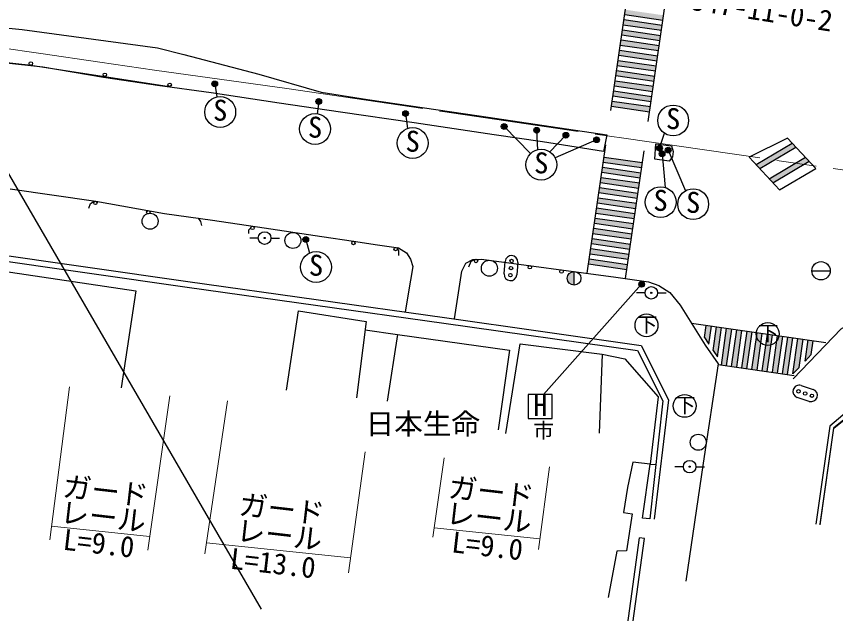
# Model space of a CAD drawing. Units: millimetres at full size, sheet at 1:1000; details may follow other scales. Extents: x 40000 to 680000, y 20000 to 380000.
# Drawn here: x 377833 to 449467, y 238740 to 290977 of the extents above; entities that cross this region are included whole.
import ezdxf
from ezdxf.enums import TextEntityAlignment as Align

# ---------------------------------------------------------------- set-up
doc = ezdxf.new("R2010")
doc.units = ezdxf.units.MM
doc.header["$LTSCALE"] = 1000
doc.linetypes.add('CHAIN', pattern=[18.5, 12, -1.5, 3.5, -1.5])
for name, color, linetype, lineweight in [('M-BGD', 7, 'Continuous', 25), ('M-BGD-EXST', 7, 'Continuous', 25), ('M-BMK', 2, 'CHAIN', 13), ('M-STR-HTXT', 7, 'Continuous', 13), ('M-STR-STRC', 7, 'Continuous', 25), ('M-STR-STRD', 8, 'Continuous', 25)]:
    doc.layers.add(name, color=color, linetype=linetype, lineweight=lineweight)
doc.layers.add('M-BMK-HTXT', color=7, linetype='Continuous')
doc.styles.add('ＭＳ ゴシック', font='')
doc.styles.get('ＭＳ ゴシック').set_extended_font_data('MS Gothic')

# ---------------------------------------------------------------- blocks, each defined once
blk = doc.blocks.new('F136')
at = {"layer": 'M-BGD'}
blk.add_hatch(color=256, dxfattribs=at).paths.add_polyline_path([(-50, 0, 1), (50, 0, 1)])
for p, q in [((-550, 0), (-1300, 0)), ((550, 0), (1300, 0))]:
    blk.add_line(p, q, dxfattribs=at)
for radius in [550, 50]:
    blk.add_circle((0, 0), radius, dxfattribs=at)

msp = doc.modelspace()

# ---------------------------------------------------------------- hatches: boundary and pattern name
at = {"layer": 'M-BGD'}
for points in [[(399487, 271588, 1), (399587, 271588, 1)], [(426602, 268666, 0.41421), (426002, 268066, 0.41421), (426602, 267466)], [(436658, 251591, 1), (436758, 251591, 1)]]:
    msp.add_hatch(color=256, dxfattribs=at).paths.add_polyline_path(points)
at = {"layer": 'M-BGD-EXST'}
for points in [[(395430, 285068, 1), (394930, 285068, 1)], [(404522, 283533, 1), (404022, 283533, 1)], [(412110, 282480, 1), (411610, 282480, 1)], [(420734, 281346, 1), (420234, 281346, 1)], [(423576, 281016, 1), (423076, 281016, 1)], [(426134, 280577, 1), (425634, 280577, 1)], [(428819, 280184, 1), (428319, 280184, 1)], [(434323, 279447, 1), (433823, 279447, 0.41421), (434073, 279197, 0.41421)], [(435074, 279278, 0.41421), (434824, 279528, 0.41421), (434574, 279278, 0.41421), (434824, 279028, 0.41421)], [(434541, 278953, 0.41421), (434291, 279203, 0.41421), (434041, 278953, 0.41421), (434291, 278703, 0.41421)], [(403388, 271469, 1), (402888, 271469, 1)], [(432758, 267542, 0.41421), (432508, 267792, 0.41421), (432258, 267542, 0.41421), (432508, 267292, 0.41421)]]:
    msp.add_hatch(color=256, dxfattribs=at).paths.add_polyline_path(points)
at = {"layer": 'M-STR-STRC'}
for points in [[(434433, 291071), (431090, 291556), (431025, 291111), (434369, 290626)], [(434304, 290181), (430961, 290665), (430896, 290220), (434239, 289735)], [(434175, 289290), (430832, 289774), (430767, 289329), (434110, 288844)], [(434046, 288399), (430702, 288884), (430638, 288438), (433981, 287954)], [(433917, 287508), (430573, 287993), (430509, 287548), (433852, 287063)], [(433788, 286618), (430444, 287102), (430380, 286657), (433723, 286172)], [(433658, 285727), (430315, 286212), (430251, 285766), (433594, 285282)], [(433529, 284836), (430186, 285321), (430121, 284876), (433465, 284391)], [(433400, 283946), (430057, 284430), (429992, 283985), (433336, 283500)], [(433271, 283055), (429928, 283540), (429863, 283094), (433206, 282610)], [(445988, 279548), (445673, 279884), (442527, 278010), (442838, 277672)], [(432562, 278164), (429219, 278648), (429154, 278203), (432497, 277718)], [(447144, 278315), (446829, 278651), (443669, 276770), (443981, 276432)], [(432433, 277273), (429090, 277758), (429025, 277312), (432368, 276828)], [(432304, 276382), (428960, 276867), (428896, 276422), (432239, 275937)], [(432175, 275492), (428831, 275976), (428767, 275531), (432110, 275046)], [(432045, 274601), (428702, 275086), (428638, 274640), (431981, 274156)], [(431916, 273710), (428573, 274195), (428508, 273750), (431852, 273265)], [(431787, 272820), (428444, 273304), (428379, 272859), (431723, 272374)], [(431658, 271929), (428315, 272414), (428250, 271968), (431594, 271484)], [(431529, 271038), (428186, 271523), (428121, 271078), (431464, 270593)], [(431400, 270148), (428057, 270632), (427992, 270187), (431335, 269702)], [(431271, 269257), (427927, 269742), (427863, 269296), (431206, 268812)], [(438604, 263885), (438158, 263949), (438006, 262883), (438314, 262387), (438377, 262297)], [(439495, 263757), (439049, 263821), (438753, 261754), (439130, 261210)], [(440386, 263630), (439940, 263694), (439480, 260482), (439926, 260419)], [(441277, 263502), (440831, 263566), (440371, 260355), (440817, 260291)], [(442167, 263375), (441722, 263438), (441262, 260227), (441708, 260164)], [(443058, 263247), (442613, 263311), (442153, 260100), (442599, 260036)], [(443949, 263120), (443504, 263183), (443044, 259972), (443490, 259908)], [(444840, 262992), (444395, 263056), (443935, 259845), (444380, 259781)], [(445731, 262864), (445286, 262928), (444826, 259717), (445271, 259653)], [(446622, 262737), (446177, 262801), (445734, 259712), (446269, 260272)], [(447513, 262609), (447067, 262673), (446804, 260831), (447339, 261391)]]:
    msp.add_hatch(color=256, dxfattribs=at).paths.add_polyline_path(points)

# ---------------------------------------------------------------- linework, layer by layer
at = {"layer": 'M-BGD'}
for p, q in [((372892, 287371), (379111, 286703)), ((379108, 286704), (385531, 285724)), ((385536, 285723), (391206, 284849)), ((384182, 274200), (384302, 274610)), ((384302, 274610), (384638, 274827)), ((393961, 273034), (393756, 273319)), ((394041, 272674), (393961, 273034)), ((398156, 272298), (398450, 272633)), ((398171, 271991), (398156, 272298)), ((398987, 271588), (398237, 271588)), ((400087, 271588), (400837, 271588)), ((411268, 270459), (411127, 270759)), ((411288, 270059), (411268, 270459)), ((417407, 269082), (417595, 269557)), ((417595, 269557), (417819, 269725)), ((426602, 267466), (426602, 268666)), ((447394, 268726), (448994, 268726)), ((436158, 251591), (435408, 251591)), ((437258, 251591), (438008, 251591)), ((431035, 236041), (432311, 245362)), ((431480, 235980), (432756, 245301)), ((432756, 245301), (432311, 245362))]:
    msp.add_line(p, q, dxfattribs=at)
for points in [[(377280, 275903), (384768, 274808), (390784, 273747), (394992, 273141), (399512, 272477), (404539, 271714), (407322, 271305), (409413, 271008), (411235, 270743), (411954, 270307), (412308, 269744), (412508, 269108), (412290, 267891), (411821, 265130)], [(293948, 239170), (304036, 246611), (312126, 252396), (321715, 258036), (338627, 267910), (367940, 271351), (375107, 270326), (392831, 267798), (415272, 264645), (432471, 262201), (434865, 257429), (433596, 246996)], [(294239, 238763), (304330, 246207), (312398, 251976), (321968, 257604), (338789, 267426), (367934, 270847), (375036, 269831), (392761, 267303), (415202, 264150), (432141, 261743), (434352, 257337), (433215, 247021)], [(416129, 264523), (416769, 268696), (417129, 269405), (417734, 269722), (418512, 269751), (430252, 268175), (433120, 267772), (434018, 267441), (434958, 266841), (435865, 265724), (438049, 262213), (439183, 260576), (437887, 251910), (436378, 241588)], [(371969, 260516), (373192, 269214), (388290, 266970), (386999, 258476)], [(401440, 258291), (402502, 265210), (408417, 264291), (407585, 257602)], [(445749, 259268), (449944, 263659), (450921, 264215), (452305, 264456), (453839, 264155), (454923, 263795), (465133, 262426), (466059, 260821), (465543, 257145)], [(408327, 263562), (411169, 263163), (410264, 257313)], [(411169, 263163), (420940, 261784), (419967, 254809)], [(420630, 254499), (421895, 262332), (429060, 261420), (428781, 254536)], [(429060, 261420), (431044, 261019), (433956, 257692), (433239, 251824), (431726, 251975), (431262, 249761), (430911, 247598), (431681, 247461), (431187, 244230), (430346, 244215), (429565, 240159)], [(570360, 242131), (560305, 243571), (548164, 245348), (532993, 247603), (520649, 249407), (506479, 251390), (497337, 252653), (492776, 253078), (487565, 253724), (476040, 255509), (453548, 259014), (448964, 255130), (447747, 246577)], [(570287, 241636), (560233, 243076), (548091, 244853), (532920, 247108), (520578, 248912), (506410, 250895), (497279, 252156), (492722, 252581), (487496, 253229), (475964, 255015), (453688, 258486), (449286, 254968), (448094, 246492)], [(448128, 246555), (449312, 254965), (453686, 258457), (476021, 254962), (474168, 244213)], [(433215, 247021), (432585, 247084), (433239, 251824), (433739, 251780)]]:
    msp.add_lwpolyline(points, dxfattribs=at)
for centre, radius in [((379096, 286853), 150), ((385567, 285869), 150), ((391240, 284995), 150), ((384744, 274660), 150), ((389526, 273060), 700), ((389367, 273845), 150), ((398477, 272477), 150), ((399537, 271588), 550), ((399537, 271588), 50), ((402011, 271378), 700), ((407301, 271156), 150), ((410997, 270626), 150), ((418031, 269583), 150), ((419191, 268944), 700), ((448194, 268726), 800), ((422730, 269034), 150), ((425497, 268662), 150), ((426602, 268066), 600), ((437454, 253725), 700), ((436708, 251591), 550), ((436708, 251591), 50)]:
    msp.add_circle(centre, radius, dxfattribs=at)
at = {"layer": 'M-BGD-EXST'}
for p, q in [((395180, 285068), (395365, 283931)), ((404272, 283533), (404141, 282466)), ((411860, 282480), (412018, 281166)), ((420484, 281346), (422787, 278973)), ((423326, 281016), (423388, 279312)), ((425884, 280577), (424475, 279130)), ((428569, 280184), (424940, 278599)), ((434073, 279447), (434491, 280765)), ((434291, 278953), (434574, 276013)), ((434824, 279278), (436349, 275731)), ((403138, 271469), (403471, 270279)), ((432508, 267542), (423924, 257895)), ((424669, 257895), (422569, 257895)), ((422569, 257895), (422569, 255795)), ((424669, 255795), (424669, 257895)), ((422569, 255795), (424669, 255795))]:
    msp.add_line(p, q, dxfattribs=at)
for centre, radius in [((395180, 285068), 250), ((395656, 282612), 1350), ((404272, 283533), 250), ((435261, 281874), 1350), ((403953, 281129), 1350), ((411860, 282480), 250), ((420484, 281346), 250), ((412484, 279899), 1350), ((423326, 281016), 250), ((425884, 280577), 250), ((428569, 280184), 250), ((434073, 279447), 250), ((434824, 279278), 250), ((423728, 278005), 1350), ((434291, 278953), 250), ((434161, 274728), 1350), ((437009, 274553), 1350), ((403138, 271469), 250), ((404036, 269052), 1350), ((432508, 267542), 250), ((432929, 263956), 1000), ((443534, 263205), 1000), ((436267, 256909), 1000)]:
    msp.add_circle(centre, radius, dxfattribs=at)
at = {"layer": 'M-BMK'}
msp.add_lwpolyline([(376295, 288242), (379960, 287718), (385124, 286971), (389904, 286283), (401492, 284682), (415086, 282647), (430954, 280321), (456687, 276591)], dxfattribs=at)
at = {"layer": 'M-STR-HTXT'}
for p, q in [((382483, 258562), (380757, 245208)), ((391257, 257779), (389313, 244285)), ((396302, 257359), (394318, 243976)), ((408343, 252898), (406873, 242302)), ((415232, 252380), (414245, 245414)), ((424440, 251582), (423489, 244357)), ((380909, 246385), (389485, 245483)), ((414365, 246255), (423609, 245271)), ((394458, 244921), (407057, 243627))]:
    msp.add_line(p, q, dxfattribs=at)
at = {"layer": 'M-STR-STRC'}
for p, q in [((429814, 282753), (431390, 293627)), ((433087, 281782), (434762, 293337)), ((434369, 290626), (431025, 291111)), ((434239, 289735), (430896, 290220)), ((434304, 290181), (430961, 290665)), ((434175, 289290), (430832, 289774)), ((370414, 288788), (399225, 239143)), ((434046, 288399), (430702, 288884)), ((434110, 288844), (430767, 289329)), ((433917, 287508), (430573, 287993)), ((433981, 287954), (430638, 288438)), ((433852, 287063), (430509, 287548)), ((433723, 286172), (430380, 286657)), ((433788, 286618), (430444, 287102)), ((433658, 285727), (430315, 286212)), ((433529, 284836), (430186, 285321)), ((433594, 285282), (430251, 285766)), ((433400, 283946), (430057, 284430)), ((433465, 284391), (430121, 284876)), ((433336, 283500), (429992, 283985)), ((433206, 282610), (429863, 283094)), ((433271, 283055), (429928, 283540)), ((427749, 268511), (429376, 279736)), ((442527, 278010), (445673, 279884)), ((442838, 277672), (445988, 279548)), ((431097, 268057), (432714, 279212)), ((432497, 277718), (429154, 278203)), ((432562, 278164), (429219, 278648)), ((443669, 276770), (446829, 278651)), ((443981, 276432), (447144, 278315)), ((432368, 276828), (429025, 277312)), ((432433, 277273), (429090, 277758)), ((432304, 276382), (428960, 276867)), ((432175, 275492), (428831, 275976)), ((432239, 275937), (428896, 276422)), ((432045, 274601), (428702, 275086)), ((432110, 275046), (428767, 275531)), ((431981, 274156), (428638, 274640)), ((431852, 273265), (428508, 273750)), ((431916, 273710), (428573, 274195)), ((431787, 272820), (428444, 273304)), ((431658, 271929), (428315, 272414)), ((431723, 272374), (428379, 272859)), ((431529, 271038), (428186, 271523)), ((431594, 271484), (428250, 271968)), ((431464, 270593), (428121, 271078)), ((431335, 269702), (427992, 270187)), ((431400, 270148), (428057, 270632)), ((420484, 268455), (420571, 269551)), ((421668, 269464), (421581, 268368)), ((431271, 269257), (427927, 269742)), ((431206, 268812), (427863, 269296)), ((436865, 264134), (448610, 262452)), ((438006, 262883), (438158, 263949)), ((438377, 262297), (438604, 263885)), ((438753, 261754), (439049, 263821)), ((439130, 261210), (439495, 263757)), ((439480, 260482), (439940, 263694)), ((439926, 260419), (440386, 263630)), ((440371, 260355), (440831, 263566)), ((440817, 260291), (441277, 263502)), ((441262, 260227), (441722, 263438)), ((441708, 260164), (442167, 263375)), ((442153, 260100), (442613, 263311)), ((442599, 260036), (443058, 263247)), ((443044, 259972), (443504, 263183)), ((443490, 259908), (443949, 263120)), ((443935, 259845), (444395, 263056)), ((444380, 259781), (444840, 262992)), ((444826, 259717), (445286, 262928)), ((445271, 259653), (445731, 262864)), ((445734, 259712), (446177, 262801)), ((446269, 260272), (446622, 262737)), ((446804, 260831), (447067, 262673)), ((447339, 261391), (447513, 262609)), ((438753, 261754), (439130, 261210)), ((446804, 260831), (447339, 261391)), ((439209, 260521), (445841, 259572)), ((445734, 259712), (446269, 260272)), ((446454, 258693), (447500, 258350)), ((447157, 257305), (446112, 257647))]:
    msp.add_line(p, q, dxfattribs=at)
msp.add_lwpolyline([(444547, 275818), (447733, 277686), (445251, 280334), (441914, 278675)], close=True, dxfattribs=at)
msp.add_lwpolyline([(438006, 262883), (438314, 262387), (438377, 262297)], dxfattribs=at)
for centre in [(421131, 269582), (421082, 268963), (421033, 268345), (446219, 258185), (446808, 257992), (447397, 257799)]:
    msp.add_circle(centre, 150, dxfattribs=at)
for centre, start, end in [((421120, 269508), 85.46115, 175.46115), ((421120, 269508), 355.46115, 85.46115), ((421033, 268411), 175.46115, 265.46115), ((421033, 268411), 265.46115, 355.46115), ((446283, 258170), 71.86607, 161.86607), ((446283, 258170), 161.86607, 251.86607), ((447328, 257828), 341.86607, 71.86607), ((447328, 257828), 251.86607, 341.86607)]:
    msp.add_arc(centre, 550, start, end, dxfattribs=at)
at = {"layer": 'M-STR-STRD', "color": 7}
msp.add_lwpolyline([(371799, 290482), (378331, 289820), (390164, 288235), (392486, 287651), (399020, 285917), (404481, 284363), (408524, 283716), (418288, 282280), (429471, 280631), (429165, 279170), (423844, 280006), (419623, 280619), (412602, 281678), (406181, 282594), (400807, 283400), (394874, 284299), (390174, 284934), (385463, 285631), (380154, 286521), (376958, 286896)], dxfattribs=at)
at = {"layer": 'M-STR-STRD'}
msp.add_lwpolyline([(433739, 279826), (435103, 279650), (435273, 279160), (435216, 278679), (434927, 278323), (433662, 278478)], close=True, dxfattribs=at)

# ---------------------------------------------------------------- block references
msp.add_blockref('F136', (433351, 266800))

# ---------------------------------------------------------------- texts
at = {"layer": 'M-BGD-EXST', "style": 'ＭＳ ゴシック'}
for p in [(395001, 281320), (434606, 280582), (403297, 279836), (411828, 278606), (423073, 276713), (433505, 273435), (436354, 273260), (403380, 267760)]:
    msp.add_text('S', height=1833, rotation=358.508, dxfattribs=at).set_placement(p, align=Align.BOTTOM_LEFT)
for s, height, p in [('下', 1320, (432077, 262969)), ('下', 1320, (442682, 262217)), ('H', 1833, (423022, 255486)), ('下', 1320, (435415, 255921)), ('市', 1320, (423030, 253696))]:
    msp.add_text(s, height=height, dxfattribs=at).set_placement(p, align=Align.BOTTOM_LEFT)
at = {"layer": 'M-BMK-HTXT', "style": 'ＭＳ ゴシック'}
msp.add_text('347-11-0-2', height=1833, rotation=351.109, dxfattribs=at).set_placement((436644, 291023), align=Align.BOTTOM_LEFT)
msp.add_text('日本生命', height=1833, dxfattribs=at).set_placement((408369, 253879), align=Align.BOTTOM_LEFT)
at = {"layer": 'M-STR-HTXT', "style": 'ＭＳ ゴシック'}
for s, p in [('ガード', (381743, 248457)), ('ガード', (415473, 248382)), ('ガード', (397152, 246868)), ('レール', (381532, 246186)), ('レール', (415262, 246111)), ('レール', (396940, 244598)), ('L=9.0', (381776, 243794)), ('L=9.0', (415757, 243566)), ('L=13.0', (396391, 242130))]:
    msp.add_text(s, height=1833, rotation=353.418, dxfattribs=at).set_placement(p, align=Align.BOTTOM_LEFT)

doc.saveas('drawing.dxf')
